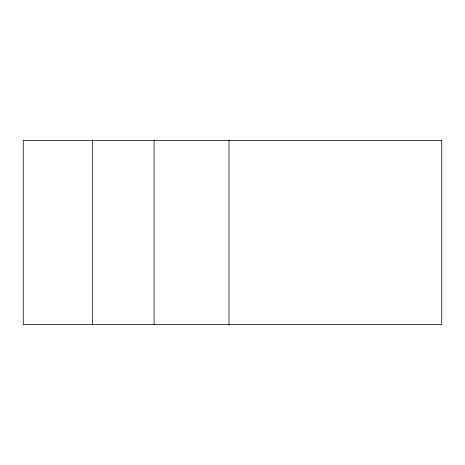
<?xml version="1.0" encoding="UTF-8"?>
<svg xmlns="http://www.w3.org/2000/svg" width="465" height="465" viewBox="0 0 465 465"><rect width="100%" height="100%" fill="white"/><g stroke="black" fill="none" stroke-linecap="round" stroke-linejoin="round"><path stroke-width="0.7" d="M229.007 140.401L229.007 324.599M154.095 140.401L154.095 324.599M92.576 140.401L92.576 324.599M441.75 140.401L23.25 140.401L23.25 324.599L441.75 324.599L441.75 140.401"/></g></svg>
